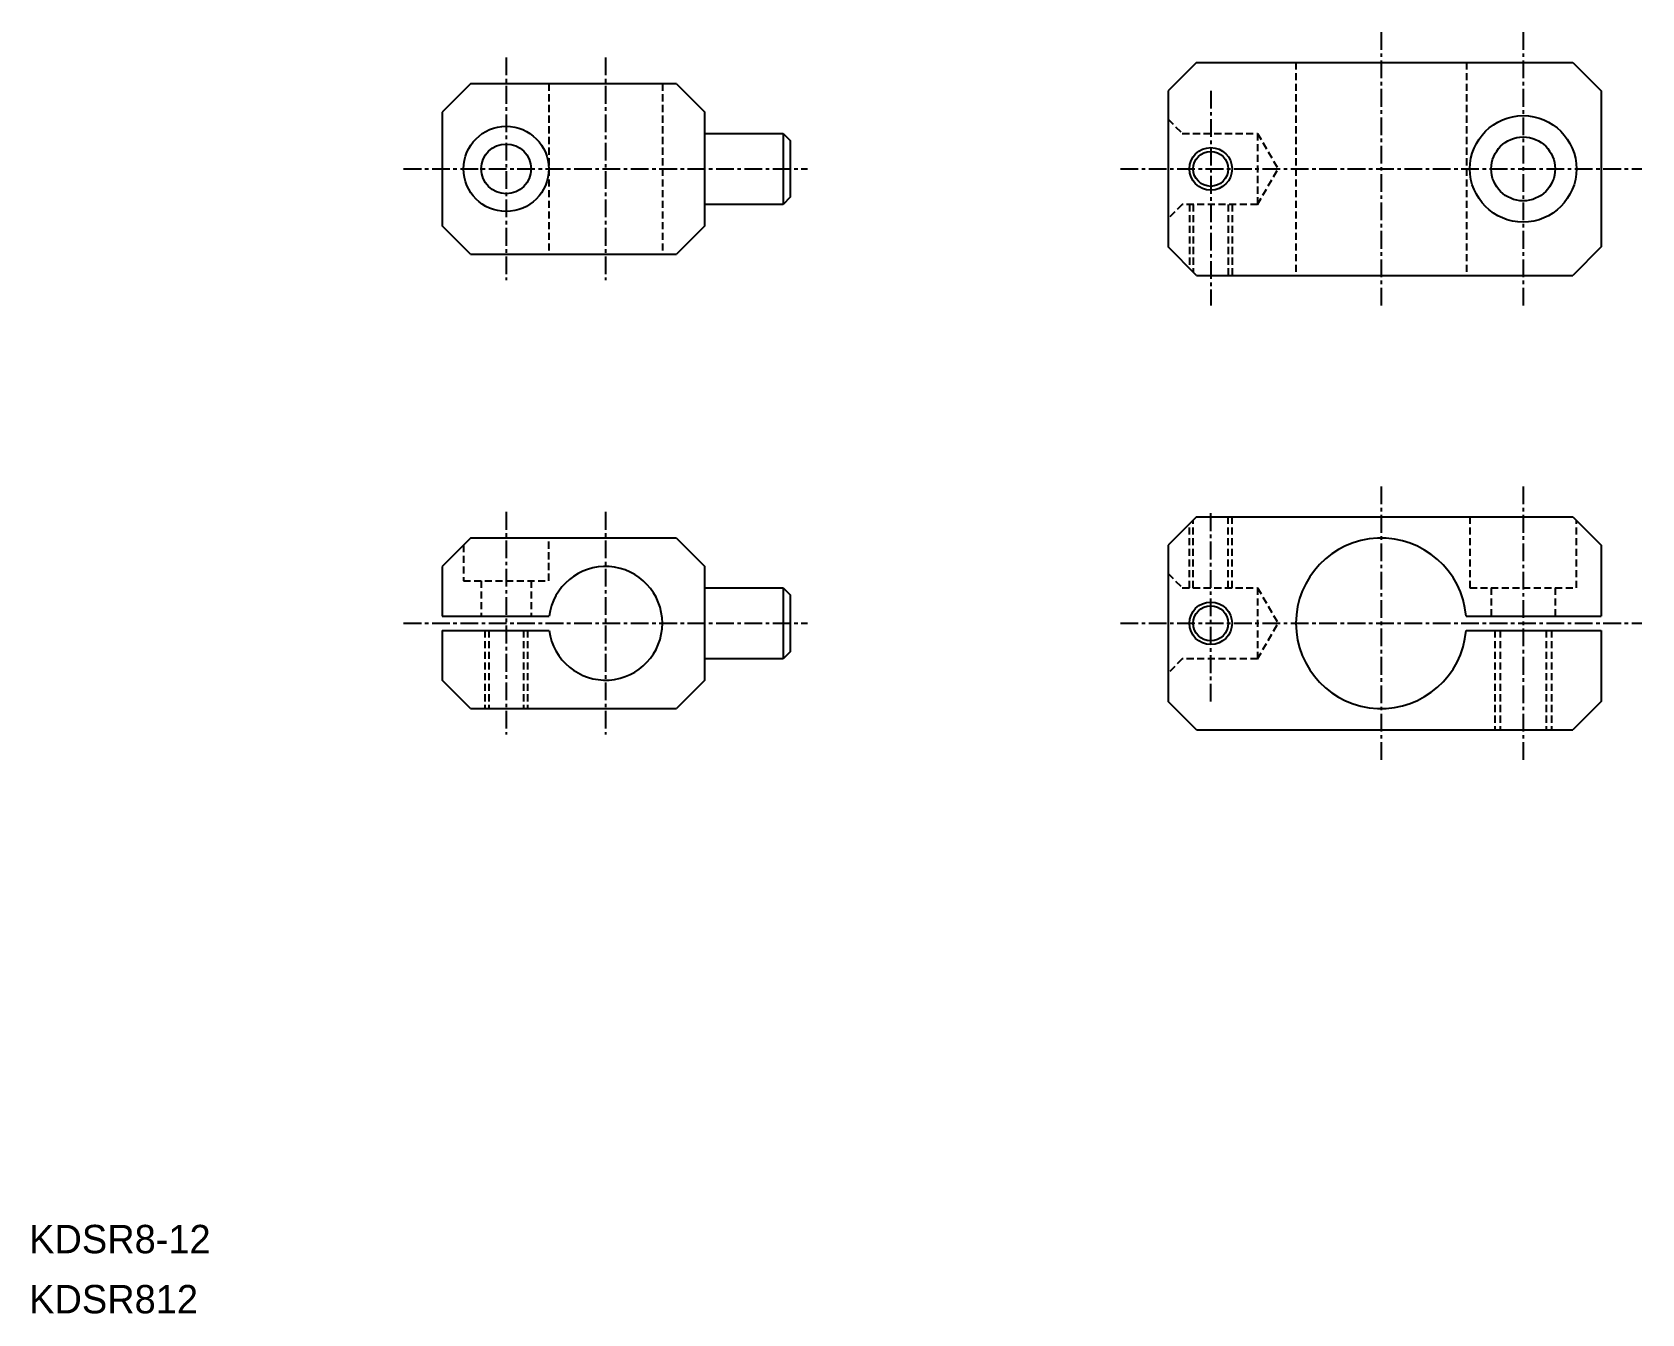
# Model space of a CAD drawing. Extents: x 48 to 162, y 156 to 246.
import ezdxf

# ---------------------------------------------------------------- set-up
doc = ezdxf.new("R2010")
doc.units = 0
doc.linetypes.add('CENTER', pattern=[2, 1.25, -0.25, 0.25, -0.25])
doc.linetypes.add('DASHED', pattern=[0.75, 0.5, -0.25])
doc.layers.get('0').update_dxf_attribs({"linetype": 'CONTINUOUS'})
doc.layers.add('CENTER', color=1, linetype='CENTER')

msp = doc.modelspace()

# ---------------------------------------------------------------- linework, layer by layer
at = {"color": 7, "linetype": 'CONTINUOUS'}
for p, q in [((130.46, 244), (128.46, 242)), ((130.46, 244), (156.96, 244)), ((156.96, 244), (158.96, 242)), ((79.35, 242.5), (77.35, 240.5)), ((93.85, 242.5), (79.35, 242.5)), ((93.85, 242.5), (95.85, 240.5)), ((128.46, 242), (128.46, 231)), ((158.96, 242), (158.96, 231)), ((77.35, 240.5), (77.35, 232.5)), ((95.85, 232.5), (95.85, 240.5)), ((95.85, 239), (101.35, 239)), ((101.35, 239), (101.35, 234)), ((101.35, 239), (101.85, 238.5)), ((101.85, 238.5), (101.85, 234.5)), ((101.35, 234), (95.85, 234)), ((101.85, 234.5), (101.35, 234)), ((79.35, 230.5), (77.35, 232.5)), ((95.85, 232.5), (93.85, 230.5)), ((79.35, 230.5), (93.85, 230.5)), ((130.46, 229), (128.46, 231)), ((158.96, 231), (156.96, 229)), ((130.46, 229), (156.96, 229)), ((130.46, 212), (128.46, 210)), ((130.46, 212), (156.96, 212)), ((156.96, 212), (158.96, 210)), ((79.35, 210.5), (77.35, 208.5)), ((93.85, 210.5), (79.35, 210.5)), ((93.85, 210.5), (95.85, 208.5)), ((128.46, 210), (128.46, 199)), ((158.96, 210), (158.96, 205)), ((77.35, 208.5), (77.35, 205)), ((95.85, 200.5), (95.85, 208.5)), ((95.85, 207), (101.35, 207)), ((101.35, 207), (101.35, 202)), ((101.35, 207), (101.85, 206.5)), ((101.85, 206.5), (101.85, 202.5)), ((77.35, 205), (84.89, 205)), ((149.44, 205), (158.96, 205)), ((77.35, 204), (77.35, 200.5)), ((77.35, 204), (84.89, 204)), ((149.44, 204), (158.96, 204)), ((158.96, 204), (158.96, 199)), ((101.35, 202), (95.85, 202)), ((101.85, 202.5), (101.35, 202)), ((79.35, 198.5), (77.35, 200.5)), ((95.85, 200.5), (93.85, 198.5)), ((79.35, 198.5), (93.85, 198.5)), ((130.46, 197), (128.46, 199)), ((158.96, 199), (156.96, 197)), ((130.46, 197), (156.96, 197))]:
    msp.add_line(p, q, dxfattribs=at)
at = {"color": 3, "linetype": 'DASHED'}
for p, q in [((137.46, 244), (137.46, 229)), ((149.46, 244), (149.46, 229)), ((84.85, 242.5), (84.85, 230.5)), ((92.85, 242.5), (92.85, 230.5)), ((128.46, 240), (129.46, 239)), ((129.46, 239), (134.76, 239)), ((134.76, 239), (134.76, 234)), ((134.76, 239), (136.2, 236.5)), ((134.76, 234), (136.2, 236.5)), ((129.46, 234), (128.46, 233)), ((134.76, 234), (129.46, 234)), ((129.96, 234), (129.96, 229.5)), ((130.23, 234), (130.23, 229.23)), ((132.69, 234), (132.69, 229)), ((132.96, 234), (132.96, 229)), ((132.69, 207), (132.69, 212)), ((132.96, 207), (132.96, 212)), ((149.71, 212), (149.71, 207)), ((129.96, 207), (129.96, 211.5)), ((130.23, 207), (130.23, 211.77)), ((157.21, 207), (157.21, 211.75)), ((78.85, 210), (78.85, 207.5)), ((84.85, 207.5), (84.85, 210.5)), ((78.85, 207.5), (84.85, 207.5)), ((80.1, 207.5), (80.1, 205)), ((83.6, 207.5), (83.6, 205)), ((128.46, 208), (129.46, 207)), ((129.46, 207), (134.76, 207)), ((134.76, 207), (134.76, 202)), ((134.76, 207), (136.2, 204.5)), ((149.71, 207), (157.21, 207)), ((151.21, 207), (151.21, 205)), ((155.71, 207), (155.71, 205)), ((134.76, 202), (136.2, 204.5)), ((80.35, 204), (80.35, 198.5)), ((80.62, 204), (80.62, 198.5)), ((83.08, 204), (83.08, 198.5)), ((83.35, 204), (83.35, 198.5)), ((151.46, 204), (151.46, 197)), ((151.84, 204), (151.84, 197)), ((155.08, 204), (155.08, 197)), ((155.46, 204), (155.46, 197)), ((129.46, 202), (128.46, 201)), ((134.76, 202), (129.46, 202))]:
    msp.add_line(p, q, dxfattribs=at)
at = {"color": 7, "linetype": 'CONTINUOUS'}
for centre, radius in [((81.85, 236.5), 3), ((153.46, 236.5), 3.75), ((81.85, 236.5), 1.75), ((153.46, 236.5), 2.25), ((131.46, 236.5), 1.23), ((131.46, 204.5), 1.23)]:
    msp.add_circle(centre, radius, dxfattribs=at)
at = {"color": 3, "linetype": 'CONTINUOUS'}
for centre in [(131.46, 236.5), (131.46, 204.5)]:
    msp.add_circle(centre, 1.5, dxfattribs=at)
at = {"color": 7, "linetype": 'CONTINUOUS'}
for centre, radius, start, end in [((143.46, 204.5), 6, 4.7802, 355.2198), ((88.85, 204.5), 4, 187.1808, 172.8192)]:
    msp.add_arc(centre, radius, start, end, dxfattribs=at)
at = {"layer": 'CENTER', "color": 1, "linetype": 'CENTER'}
for p, q in [((143.46, 246.13), (143.46, 226.88)), ((153.46, 246.13), (153.46, 226.88)), ((81.85, 244.34), (81.85, 228.67)), ((88.85, 244.34), (88.85, 228.67)), ((131.46, 242), (131.46, 226.88)), ((74.63, 236.5), (103.08, 236.5)), ((125.1, 236.5), (161.81, 236.5)), ((143.46, 214.13), (143.46, 194.88)), ((153.46, 214.13), (153.46, 194.88)), ((81.85, 212.34), (81.85, 196.67)), ((88.85, 212.34), (88.85, 196.67)), ((131.46, 199), (131.46, 212.34)), ((74.63, 204.5), (103.08, 204.5)), ((125.1, 204.5), (161.81, 204.5))]:
    msp.add_line(p, q, dxfattribs=at)

# ---------------------------------------------------------------- texts
at = {"color": 7, "linetype": 'CONTINUOUS'}
for s, p in [('KDSR8-12', (48.26, 160.14)), ('KDSR812', (48.26, 155.91))]:
    msp.add_text(s, height=2, dxfattribs=at).set_placement(p)

doc.saveas('drawing.dxf')
